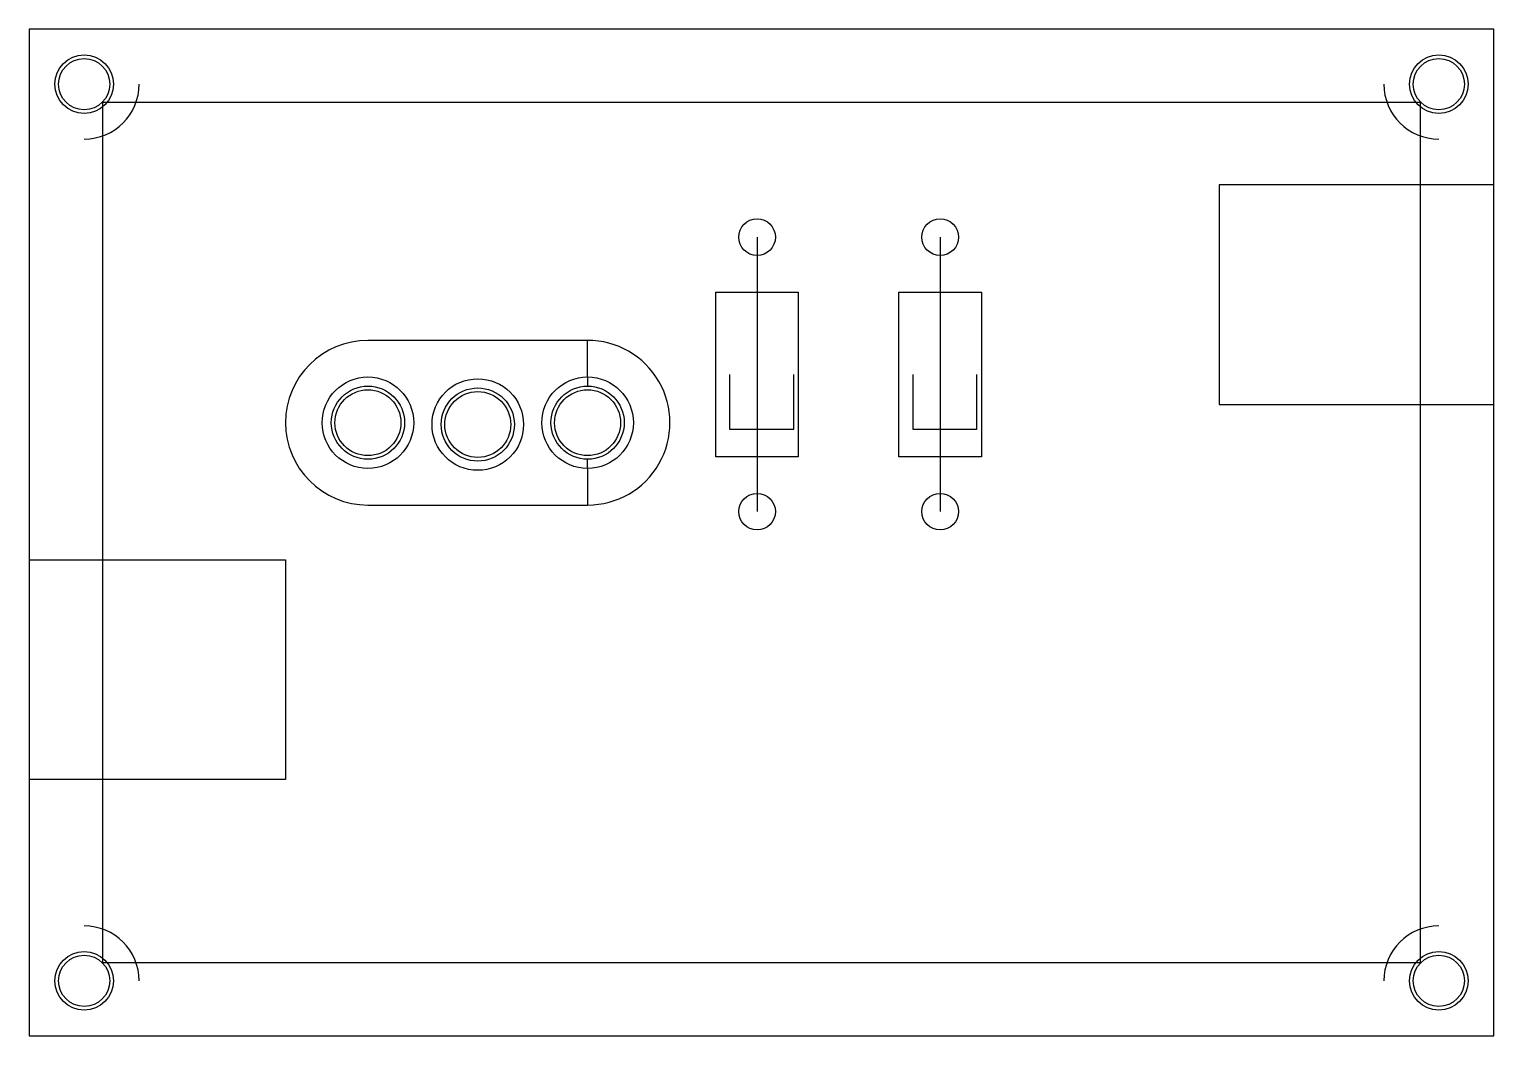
# Model space of a CAD drawing. Header units: millimetres. Extents: x -5 to 75, y -5 to 50.
import ezdxf

# ---------------------------------------------------------------- set-up
doc = ezdxf.new("R2010")
doc.units = ezdxf.units.MM
doc.layers.get('0').update_dxf_attribs({"linetype": 'CONTINUOUS'})

msp = doc.modelspace()

# ---------------------------------------------------------------- linework, layer by layer
for p, q in [((75, 41.5), (60, 41.5)), ((60, 41.5), (60, 29.5)), ((34.76, 38.64), (34.76, 23.64)), ((44.76, 38.64), (44.76, 23.64)), ((25.5, 31), (25.49, 33)), ((25.5, 31), (25.502, 30.5)), ((33.26, 31.14), (33.26, 28.14)), ((36.76, 28.14), (36.76, 31.14)), ((43.26, 31.14), (43.26, 28.14)), ((46.76, 28.14), (46.76, 31.14)), ((60, 29.5), (75, 29.5)), ((33.26, 28.14), (36.76, 28.14)), ((43.26, 28.14), (46.76, 28.14)), ((25.5, 26), (25.5, 26.5)), ((25.5, 26), (25.5, 24)), ((-5, 21), (9, 21)), ((9, 21), (9, 9)), ((9, 9), (-5, 9))]:
    msp.add_line(p, q)
for points in [[(75, 50), (-5, 50), (-5, -5), (75, -5)], [(71, 46), (-1, 46), (-1, -1), (71, -1)], [(37.01, 26.64), (32.51, 26.64), (32.51, 35.64), (37.01, 35.64)], [(42.51, 26.64), (42.51, 35.64), (47.01, 35.64), (47.01, 26.64)]]:
    msp.add_lwpolyline(points, close=True)
msp.add_lwpolyline([(13.5, 33, 1), (13.5, 24), (25.5, 24, 1.001083), (25.49, 33)], format="xyb", close=True)
for centre, radius in [((-2, 47), 1.6), ((-2, 47), 1.4), ((72, 47), 1.6), ((72, 47), 1.4), ((34.76, 38.64), 1), ((44.76, 38.64), 1), ((13.5, 28.5), 2.5), ((13.5, 28.5), 2), ((19.5, 28.4), 2.5), ((25.5, 28.5), 2.5), ((25.5, 28.5), 2), ((13.5, 28.5), 1.8), ((19.5, 28.4), 2), ((19.5, 28.4), 1.8), ((25.5, 28.5), 1.8), ((34.76, 23.64), 1), ((44.76, 23.64), 1), ((-2, -2), 1.6), ((-2, -2), 1.4), ((72, -2), 1.6), ((72, -2), 1.4)]:
    msp.add_circle(centre, radius)
for centre, start, end in [((-2, 47), -90, 0), ((72, 47), 180, 270), ((-2, -2), 0, 90), ((72, -2), 90, 180)]:
    msp.add_arc(centre, 3, start, end)

doc.saveas('drawing.dxf')
